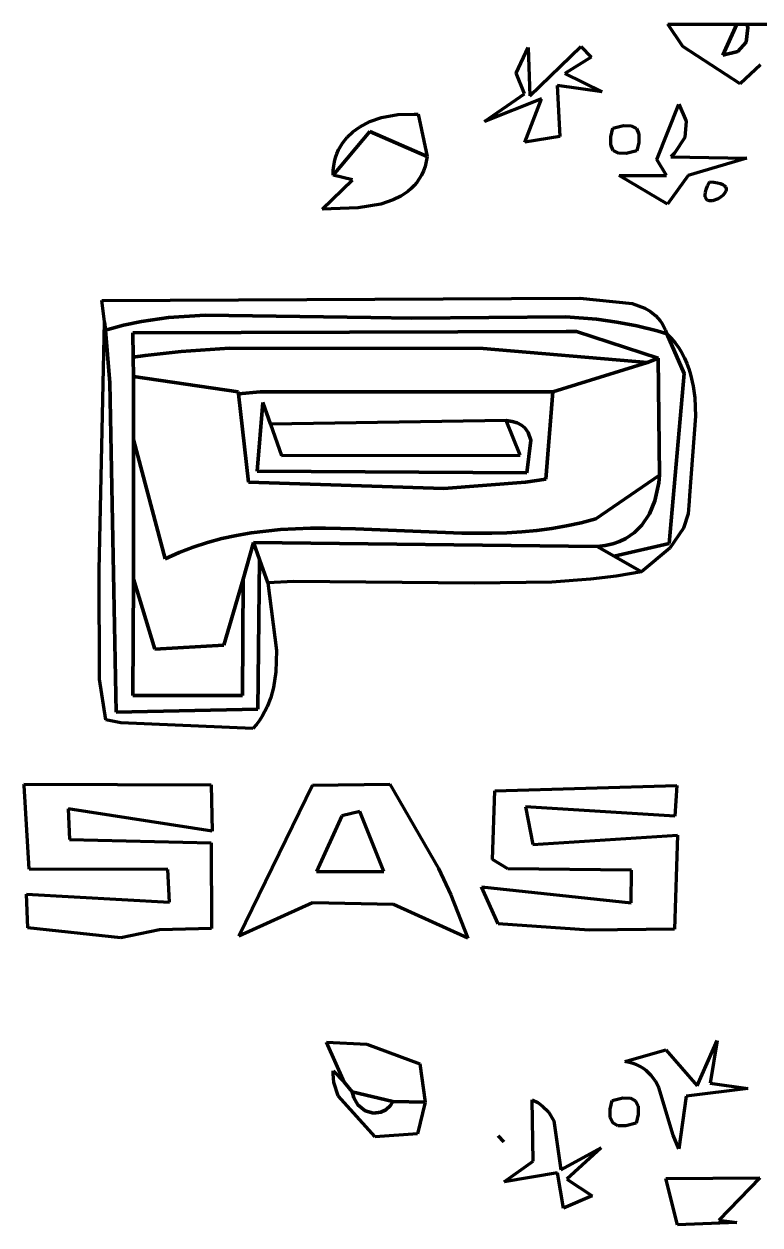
# Model space of a CAD drawing. Header units: millimetres. Extents: x 0.01 to 4, y 0.01 to 1.21.
# Drawn here: x 2.697 to 3.428, y 0.016 to 1.208 of the extents above; entities that cross this region are included whole.
import ezdxf

# ---------------------------------------------------------------- set-up
doc = ezdxf.new("R2010")
doc.units = ezdxf.units.MM
for name, color, linetype, lineweight in [('color#03a0e1ff', 7, 'CONTINUOUS', 100), ('color#0980c5ff', 7, 'CONTINUOUS', 100), ('color#14b2f4ff', 7, 'CONTINUOUS', 100), ('color#2763a3ff', 7, 'CONTINUOUS', 100), ('color#2764b0ff', 7, 'CONTINUOUS', 100), ('color#31bbdaff', 7, 'CONTINUOUS', 100), ('color#53a7b5ff', 7, 'CONTINUOUS', 100), ('color#7dc0d3ff', 7, 'CONTINUOUS', 100), ('color#7e7c94ff', 7, 'CONTINUOUS', 100), ('color#88dfeeff', 7, 'CONTINUOUS', 100), ('color#8bcfc7ff', 7, 'CONTINUOUS', 100), ('color#8e3938ff', 7, 'CONTINUOUS', 100), ('color#9294abff', 7, 'CONTINUOUS', 100), ('color#962d30ff', 7, 'CONTINUOUS', 100), ('color#977375ff', 7, 'CONTINUOUS', 100), ('color#9e3132ff', 7, 'CONTINUOUS', 100), ('color#a23130ff', 7, 'CONTINUOUS', 100), ('color#a33132ff', 7, 'CONTINUOUS', 100), ('color#a36874ff', 7, 'CONTINUOUS', 100), ('color#a56571ff', 7, 'CONTINUOUS', 100), ('color#a7e6f6ff', 7, 'CONTINUOUS', 100), ('color#b78f93ff', 7, 'CONTINUOUS', 100), ('color#b83538ff', 7, 'CONTINUOUS', 100), ('color#c52f3eff', 7, 'CONTINUOUS', 100), ('color#c5a598ff', 7, 'CONTINUOUS', 100), ('color#cecdeaff', 7, 'CONTINUOUS', 100), ('color#cf838dff', 7, 'CONTINUOUS', 100), ('color#fdd9ddff', 7, 'CONTINUOUS', 100)]:
    doc.layers.add(name, color=color, linetype=linetype, lineweight=lineweight)

msp = doc.modelspace()

# ---------------------------------------------------------------- linework, layer by layer
at = {"layer": 'color#03a0e1ff'}
for p, q in [((3.2226, 0.8433), (3.3165, 0.8723)), ((3.3165, 0.8723), (3.327, 0.8767)), ((3.327, 0.8767), (3.3286, 0.7605)), ((2.8061, 0.796), (2.8061, 0.8585)), ((2.8061, 0.8585), (2.91, 0.8433)), ((2.91, 0.8433), (2.9103, 0.8412)), ((2.9103, 0.8412), (2.9204, 0.7536)), ((3.2157, 0.7565), (3.2226, 0.8433)), ((2.8374, 0.6773), (2.8061, 0.796)), ((2.9204, 0.7536), (3.1143, 0.7471)), ((3.1143, 0.7471), (3.1955, 0.7537)), ((3.1955, 0.7537), (3.2157, 0.7565)), ((3.3286, 0.7605), (3.2651, 0.7172)), ((3.2651, 0.7172), (3.2507, 0.7133)), ((2.9375, 0.705), (2.9229, 0.7031)), ((2.9522, 0.7064), (2.9375, 0.705)), ((2.967, 0.7073), (2.9522, 0.7064)), ((2.9819, 0.7078), (2.967, 0.7073)), ((2.9968, 0.7079), (2.9819, 0.7078)), ((3.0267, 0.7073), (2.9968, 0.7079)), ((3.1321, 0.7029), (3.0267, 0.7073)), ((3.177, 0.7034), (3.1621, 0.7029)), ((3.1919, 0.7043), (3.177, 0.7034)), ((3.2067, 0.7057), (3.1919, 0.7043)), ((3.2214, 0.7076), (3.2067, 0.7057)), ((3.2361, 0.7102), (3.2214, 0.7076)), ((3.2507, 0.7133), (3.2361, 0.7102)), ((2.8796, 0.6936), (2.8654, 0.689)), ((2.8939, 0.6975), (2.8796, 0.6936)), ((2.9084, 0.7006), (2.8939, 0.6975)), ((2.9229, 0.7031), (2.9084, 0.7006)), ((3.1621, 0.7029), (3.1321, 0.7029)), ((2.8513, 0.6836), (2.8374, 0.6773)), ((2.8654, 0.689), (2.8513, 0.6836))]:
    msp.add_line(p, q, dxfattribs=at)
at = {"layer": 'color#0980c5ff'}
for p, q in [((2.8061, 0.796), (2.8374, 0.6773)), ((2.8061, 0.6575), (2.8061, 0.796)), ((3.2651, 0.7172), (3.3286, 0.7605)), ((3.3279, 0.7529), (3.3239, 0.735)), ((3.3286, 0.7605), (3.3279, 0.7529)), ((3.3239, 0.735), (3.3184, 0.722)), ((3.2507, 0.7133), (3.2651, 0.7172)), ((3.3184, 0.722), (3.3108, 0.7107)), ((2.9229, 0.7031), (2.9375, 0.705)), ((2.9375, 0.705), (2.9522, 0.7064)), ((2.9522, 0.7064), (2.967, 0.7073)), ((2.967, 0.7073), (2.9819, 0.7078)), ((2.9819, 0.7078), (2.9968, 0.7079)), ((2.9968, 0.7079), (3.0267, 0.7073)), ((3.0267, 0.7073), (3.1321, 0.7029)), ((3.1621, 0.7029), (3.177, 0.7034)), ((3.177, 0.7034), (3.1919, 0.7043)), ((3.1919, 0.7043), (3.2067, 0.7057)), ((3.2067, 0.7057), (3.2214, 0.7076)), ((3.2214, 0.7076), (3.2361, 0.7102)), ((3.2361, 0.7102), (3.2507, 0.7133)), ((3.3036, 0.7035), (3.2952, 0.6977)), ((3.3108, 0.7107), (3.3036, 0.7035)), ((2.8654, 0.689), (2.8796, 0.6936)), ((2.8796, 0.6936), (2.8939, 0.6975)), ((2.8939, 0.6975), (2.9084, 0.7006)), ((2.9084, 0.7006), (2.9229, 0.7031)), ((2.9254, 0.6938), (2.9151, 0.6573)), ((3.2666, 0.6898), (2.9254, 0.6938)), ((3.1321, 0.7029), (3.1621, 0.7029)), ((3.2821, 0.6922), (3.2746, 0.6906)), ((3.2889, 0.6946), (3.2821, 0.6922)), ((3.2952, 0.6977), (3.2889, 0.6946)), ((2.8374, 0.6773), (2.8513, 0.6836)), ((2.8513, 0.6836), (2.8654, 0.689)), ((3.2746, 0.6906), (3.2666, 0.6898)), ((2.8272, 0.5879), (2.8061, 0.6575)), ((2.9151, 0.6573), (2.8959, 0.5917)), ((2.8959, 0.5917), (2.8272, 0.5879))]:
    msp.add_line(p, q, dxfattribs=at)
at = {"layer": 'color#14b2f4ff'}
for p, q in [((2.8176, 0.8793), (2.8534, 0.8833)), ((2.8534, 0.8833), (2.9013, 0.8864)), ((2.9013, 0.8864), (3.1533, 0.8861)), ((3.1533, 0.8861), (3.3165, 0.8723)), ((2.8057, 0.8775), (2.8176, 0.8793)), ((2.8061, 0.8585), (2.8057, 0.8775)), ((3.3165, 0.8723), (3.2226, 0.8433)), ((2.91, 0.8433), (2.8061, 0.8585)), ((2.9103, 0.8412), (2.91, 0.8433)), ((2.9318, 0.8432), (2.9103, 0.8412)), ((3.2226, 0.8433), (2.9318, 0.8432))]:
    msp.add_line(p, q, dxfattribs=at)
at = {"layer": 'color#2763a3ff'}
for p, q in [((2.7719, 0.6663), (2.7773, 0.9126)), ((2.7773, 0.9126), (2.7783, 0.9045)), ((2.7783, 0.9045), (2.7825, 0.8523)), ((3.3359, 0.9009), (3.3402, 0.8964)), ((3.353, 0.8615), (3.3359, 0.9009)), ((3.3402, 0.8964), (3.3441, 0.8917)), ((3.3441, 0.8917), (3.3476, 0.8869)), ((3.3476, 0.8869), (3.3506, 0.8818)), ((3.3506, 0.8818), (3.3533, 0.8767)), ((3.3533, 0.8767), (3.3557, 0.8714)), ((3.3557, 0.8714), (3.3577, 0.8659)), ((3.338, 0.6928), (3.353, 0.8615)), ((3.3577, 0.8659), (3.3594, 0.8604)), ((3.3594, 0.8604), (3.362, 0.849)), ((2.7825, 0.8523), (2.789, 0.5251)), ((3.362, 0.849), (3.3635, 0.8372)), ((3.3635, 0.8372), (3.3643, 0.8191)), ((3.3643, 0.8191), (3.3584, 0.7403)), ((3.3584, 0.7403), (3.3581, 0.7346)), ((3.3581, 0.7346), (3.357, 0.7221)), ((3.357, 0.7221), (3.3523, 0.7078)), ((3.3523, 0.7078), (3.3387, 0.6881)), ((3.2834, 0.6802), (3.338, 0.6928)), ((3.3107, 0.6645), (3.2834, 0.6802)), ((3.3387, 0.6881), (3.3107, 0.6645)), ((2.9295, 0.5283), (2.9311, 0.6767)), ((2.9311, 0.6767), (2.9394, 0.6537)), ((2.7724, 0.5581), (2.7719, 0.6663)), ((2.9394, 0.6537), (2.9482, 0.5863)), ((2.9482, 0.5863), (2.9475, 0.5652)), ((2.9475, 0.5652), (2.9451, 0.5498)), ((2.7787, 0.5175), (2.7724, 0.5581)), ((2.9451, 0.5498), (2.9424, 0.5399)), ((2.9424, 0.5399), (2.9388, 0.5305)), ((2.789, 0.5251), (2.9295, 0.5283)), ((2.9388, 0.5305), (2.934, 0.5214)), ((2.7936, 0.5145), (2.7787, 0.5175)), ((2.9247, 0.5089), (2.7936, 0.5145)), ((2.9281, 0.5129), (2.9247, 0.5089)), ((2.9312, 0.5171), (2.9281, 0.5129)), ((2.934, 0.5214), (2.9312, 0.5171))]:
    msp.add_line(p, q, dxfattribs=at)
at = {"layer": 'color#2764b0ff'}
for p, q in [((2.8055, 0.5417), (2.8061, 0.6575)), ((2.8061, 0.6575), (2.8272, 0.5879)), ((2.8959, 0.5917), (2.9151, 0.6573)), ((2.9151, 0.6573), (2.9144, 0.5419)), ((2.8272, 0.5879), (2.8959, 0.5917)), ((2.9144, 0.5419), (2.8055, 0.5417))]:
    msp.add_line(p, q, dxfattribs=at)
at = {"layer": 'color#31bbdaff'}
for p, q in [((2.8053, 0.9017), (3.2358, 0.9032)), ((2.8057, 0.8775), (2.8053, 0.9017)), ((3.2358, 0.9032), (3.2459, 0.9032)), ((3.2459, 0.9032), (3.327, 0.8767)), ((2.8534, 0.8833), (2.8176, 0.8793)), ((2.9013, 0.8864), (2.8534, 0.8833)), ((3.1533, 0.8861), (2.9013, 0.8864)), ((3.3165, 0.8723), (3.1533, 0.8861)), ((2.8176, 0.8793), (2.8057, 0.8775)), ((3.327, 0.8767), (3.3165, 0.8723))]:
    msp.add_line(p, q, dxfattribs=at)
at = {"layer": 'color#53a7b5ff'}
for p, q in [((2.9289, 0.7644), (2.9344, 0.8325)), ((2.9344, 0.8325), (2.942, 0.8112)), ((2.942, 0.8112), (2.953, 0.78)), ((3.19, 0.7805), (3.1761, 0.8149)), ((3.1761, 0.8149), (3.1821, 0.8139)), ((3.1821, 0.8139), (3.1871, 0.8123)), ((3.1871, 0.8123), (3.1913, 0.8102)), ((3.1913, 0.8102), (3.1946, 0.8076)), ((3.1946, 0.8076), (3.1982, 0.8028)), ((3.1982, 0.8028), (3.2007, 0.7952)), ((3.2007, 0.7952), (3.1968, 0.7629)), ((2.953, 0.78), (3.19, 0.7805)), ((3.1968, 0.7629), (2.9289, 0.7644))]:
    msp.add_line(p, q, dxfattribs=at)
at = {"layer": 'color#7dc0d3ff'}
for p, q in [((2.9254, 0.6938), (3.2666, 0.6898)), ((2.9311, 0.6767), (2.9254, 0.6938)), ((3.2666, 0.6898), (3.2834, 0.6802)), ((3.2834, 0.6802), (3.3107, 0.6645)), ((2.9394, 0.6537), (2.9311, 0.6767)), ((3.26, 0.6573), (3.2217, 0.6544)), ((3.2854, 0.6603), (3.26, 0.6573)), ((3.3107, 0.6645), (3.2854, 0.6603)), ((2.965, 0.655), (2.9394, 0.6537)), ((3.1448, 0.6533), (2.965, 0.655)), ((3.2217, 0.6544), (3.1448, 0.6533))]:
    msp.add_line(p, q, dxfattribs=at)
at = {"layer": 'color#7e7c94ff'}
for p, q in [((3.3368, 1.2083), (3.4052, 1.2083)), ((3.3515, 1.186), (3.3368, 1.2083)), ((3.4052, 1.2083), (3.3913, 1.1773)), ((3.4146, 1.1902), (3.4161, 1.2045)), ((3.4161, 1.2045), (3.4155, 1.2083)), ((3.4155, 1.2083), (3.4474, 1.2083)), ((3.4086, 1.149), (3.3515, 1.186)), ((3.3913, 1.1773), (3.4064, 1.1811)), ((3.4064, 1.1811), (3.4146, 1.1902)), ((3.4289, 1.1678), (3.4086, 1.149))]:
    msp.add_line(p, q, dxfattribs=at)
at = {"layer": 'color#88dfeeff'}
for p, q in [((2.9103, 0.8412), (2.9318, 0.8432)), ((2.9204, 0.7536), (2.9103, 0.8412)), ((2.9318, 0.8432), (3.2226, 0.8433)), ((3.2226, 0.8433), (3.2157, 0.7565)), ((2.9344, 0.8325), (2.9289, 0.7644)), ((2.942, 0.8112), (2.9344, 0.8325)), ((3.1761, 0.8149), (2.942, 0.8112)), ((3.1821, 0.8139), (3.1761, 0.8149)), ((3.1871, 0.8123), (3.1821, 0.8139)), ((3.1913, 0.8102), (3.1871, 0.8123)), ((3.1946, 0.8076), (3.1913, 0.8102)), ((3.1982, 0.8028), (3.1946, 0.8076)), ((3.2007, 0.7952), (3.1982, 0.8028)), ((3.1968, 0.7629), (3.2007, 0.7952)), ((2.9289, 0.7644), (3.1968, 0.7629)), ((3.1143, 0.7471), (2.9204, 0.7536)), ((3.1955, 0.7537), (3.1143, 0.7471)), ((3.2157, 0.7565), (3.1955, 0.7537))]:
    msp.add_line(p, q, dxfattribs=at)
at = {"layer": 'color#8bcfc7ff'}
for p, q in [((2.7746, 0.9339), (3.2493, 0.9363)), ((2.7773, 0.9126), (2.7746, 0.9339)), ((3.2493, 0.9363), (3.3013, 0.931)), ((3.3013, 0.931), (3.314, 0.9263)), ((2.8773, 0.9194), (2.841, 0.917)), ((3.0418, 0.917), (2.8773, 0.9194)), ((3.314, 0.9263), (3.3196, 0.9229)), ((3.3196, 0.9229), (3.3247, 0.9188)), ((3.3247, 0.9188), (3.3292, 0.9138)), ((2.7783, 0.9045), (2.7773, 0.9126)), ((2.7961, 0.9093), (2.7783, 0.9045)), ((2.814, 0.9131), (2.7961, 0.9093)), ((2.841, 0.917), (2.814, 0.9131)), ((3.0825, 0.9165), (3.0418, 0.917)), ((3.2356, 0.9178), (3.0825, 0.9165)), ((3.266, 0.9153), (3.2356, 0.9178)), ((3.2861, 0.9125), (3.266, 0.9153)), ((3.3061, 0.9087), (3.2861, 0.9125)), ((3.326, 0.9038), (3.3061, 0.9087)), ((3.3292, 0.9138), (3.3312, 0.911)), ((3.3312, 0.911), (3.3329, 0.9079)), ((3.3329, 0.9079), (3.3345, 0.9045)), ((3.3359, 0.9009), (3.326, 0.9038)), ((3.3345, 0.9045), (3.3359, 0.9009))]:
    msp.add_line(p, q, dxfattribs=at)
at = {"layer": 'color#8e3938ff'}
for p, q in [((3.1627, 0.3789), (3.165, 0.4472)), ((3.165, 0.4472), (3.3456, 0.4523)), ((3.3456, 0.4523), (3.3438, 0.4221)), ((3.3438, 0.4221), (3.1955, 0.4314)), ((3.1955, 0.4314), (3.2027, 0.394)), ((3.2027, 0.394), (3.3465, 0.4031)), ((3.3465, 0.4031), (3.3433, 0.3098)), ((3.1777, 0.3696), (3.1627, 0.3789)), ((3.3007, 0.3685), (3.1777, 0.3696)), ((3.3004, 0.3359), (3.3007, 0.3685)), ((3.1682, 0.315), (3.1517, 0.352)), ((3.1517, 0.352), (3.3004, 0.3359)), ((3.2586, 0.3087), (3.1682, 0.315)), ((3.3433, 0.3098), (3.2586, 0.3087))]:
    msp.add_line(p, q, dxfattribs=at)
at = {"layer": 'color#9294abff'}
for p, q in [((3.3347, 0.0624), (3.428, 0.0631)), ((3.3462, 0.0162), (3.3347, 0.0624)), ((3.428, 0.0631), (3.3874, 0.0209)), ((3.4053, 0.0185), (3.3462, 0.0162)), ((3.3874, 0.0209), (3.4053, 0.0185))]:
    msp.add_line(p, q, dxfattribs=at)
at = {"layer": 'color#962d30ff'}
for p, q in [((3.1861, 1.1596), (3.1982, 1.1851)), ((3.1982, 1.1851), (3.1998, 1.1369)), ((3.1998, 1.1369), (3.2504, 1.1861)), ((3.2504, 1.1861), (3.2605, 1.1753)), ((3.2605, 1.1753), (3.2345, 1.1592)), ((3.1943, 1.1391), (3.1861, 1.1596)), ((3.2345, 1.1592), (3.2717, 1.1409)), ((3.2717, 1.1409), (3.2268, 1.1472)), ((3.2268, 1.1472), (3.2296, 1.0968)), ((3.1547, 1.1115), (3.1943, 1.1391)), ((3.2113, 1.1342), (3.1547, 1.1115)), ((3.1948, 1.0909), (3.2113, 1.1342)), ((3.2296, 1.0968), (3.1948, 1.0909)), ((3.366, 0.1543), (3.3859, 0.1993)), ((3.3859, 0.1993), (3.3789, 0.1569)), ((3.294, 0.1784), (3.3348, 0.1899)), ((3.3348, 0.1899), (3.366, 0.1543)), ((3.2983, 0.1776), (3.294, 0.1784)), ((3.3023, 0.1765), (3.2983, 0.1776)), ((3.306, 0.1751), (3.3023, 0.1765)), ((3.3094, 0.1734), (3.306, 0.1751)), ((3.3125, 0.1715), (3.3094, 0.1734)), ((3.3153, 0.1694), (3.3125, 0.1715)), ((3.3203, 0.1645), (3.3153, 0.1694)), ((3.3244, 0.1588), (3.3203, 0.1645)), ((3.3278, 0.1525), (3.3244, 0.1588)), ((3.3789, 0.1569), (3.4161, 0.1515)), ((3.3421, 0.1052), (3.3278, 0.1525)), ((3.3551, 0.1439), (3.3476, 0.0918)), ((3.4161, 0.1515), (3.3551, 0.1439)), ((3.203, 0.0794), (3.202, 0.1405)), ((3.202, 0.1405), (3.2076, 0.1376)), ((3.2076, 0.1376), (3.2124, 0.1342)), ((3.2124, 0.1342), (3.2182, 0.1284)), ((3.2182, 0.1284), (3.2237, 0.1195)), ((3.2237, 0.1195), (3.2305, 0.0708)), ((3.3476, 0.0918), (3.3421, 0.1052)), ((3.2305, 0.0708), (3.2706, 0.0928)), ((3.2706, 0.0928), (3.2364, 0.0618)), ((3.1743, 0.0589), (3.203, 0.0794)), ((3.2271, 0.068), (3.1743, 0.0589)), ((3.2331, 0.0328), (3.2271, 0.068)), ((3.2364, 0.0618), (3.2617, 0.045)), ((3.2617, 0.045), (3.2331, 0.0328))]:
    msp.add_line(p, q, dxfattribs=at)
at = {"layer": 'color#977375ff'}
for p, q in [((3.1684, 0.1047), (3.1738, 0.0986)), ((3.1738, 0.0986), (3.1684, 0.1047))]:
    msp.add_line(p, q, dxfattribs=at)
at = {"layer": 'color#9e3132ff'}
for p, q in [((3.3258, 1.0738), (3.3477, 1.1288)), ((3.3477, 1.1288), (3.355, 1.1119)), ((3.355, 1.1119), (3.3536, 1.0956)), ((3.3536, 1.0956), (3.3433, 1.08)), ((3.3355, 1.058), (3.3258, 1.0738)), ((3.3433, 1.08), (3.3398, 1.0766)), ((3.3398, 1.0766), (3.4153, 1.0751)), ((3.4153, 1.0751), (3.3571, 1.0581)), ((3.3363, 1.0296), (3.2883, 1.0581)), ((3.2883, 1.0581), (3.3355, 1.058)), ((3.3571, 1.0581), (3.3363, 1.0296))]:
    msp.add_line(p, q, dxfattribs=at)
at = {"layer": 'color#a23130ff'}
for p, q in [((2.9837, 0.4526), (3.0606, 0.4537)), ((3.0606, 0.4537), (3.1091, 0.3699)), ((2.9106, 0.3028), (2.9837, 0.4526)), ((3.013, 0.4224), (2.9879, 0.3671)), ((3.0308, 0.4267), (3.013, 0.4224)), ((3.0548, 0.3672), (3.0308, 0.4267)), ((3.1091, 0.3699), (3.1213, 0.3439)), ((2.9879, 0.3671), (3.0548, 0.3672)), ((2.9839, 0.3358), (2.9106, 0.3028)), ((3.0643, 0.3344), (2.9839, 0.3358)), ((3.1382, 0.3008), (3.0643, 0.3344)), ((3.1213, 0.3439), (3.1382, 0.3008))]:
    msp.add_line(p, q, dxfattribs=at)
at = {"layer": 'color#a33132ff'}
for p, q in [((2.6973, 0.4538), (2.8832, 0.4532)), ((2.6975, 0.4523), (2.6973, 0.4538)), ((2.8832, 0.4532), (2.8841, 0.4071)), ((2.7023, 0.3693), (2.6975, 0.4523)), ((2.8841, 0.4071), (2.7413, 0.4294)), ((2.7413, 0.4294), (2.7426, 0.3989)), ((2.7426, 0.3989), (2.8833, 0.3954)), ((2.8833, 0.3954), (2.8836, 0.3104)), ((2.8402, 0.369), (2.7023, 0.3693)), ((2.8418, 0.3365), (2.8402, 0.369)), ((2.7012, 0.3113), (2.6999, 0.3447)), ((2.6999, 0.3447), (2.8418, 0.3365)), ((2.7934, 0.3011), (2.7012, 0.3113)), ((2.8836, 0.3104), (2.8319, 0.309)), ((2.8319, 0.309), (2.7934, 0.3011))]:
    msp.add_line(p, q, dxfattribs=at)
at = {"layer": 'color#a36874ff'}
for p, q in [((3.2796, 0.1311), (3.2815, 0.1396)), ((3.2815, 0.1396), (3.2919, 0.1423)), ((3.2919, 0.1423), (3.2997, 0.1422)), ((3.2997, 0.1422), (3.3048, 0.1395)), ((3.3048, 0.1395), (3.3074, 0.134)), ((3.3074, 0.134), (3.3072, 0.1257)), ((3.2795, 0.1229), (3.2796, 0.1311)), ((3.282, 0.1174), (3.2795, 0.1229)), ((3.3072, 0.1257), (3.3053, 0.1172)), ((3.2872, 0.1146), (3.282, 0.1174)), ((3.2949, 0.1145), (3.2872, 0.1146)), ((3.3053, 0.1172), (3.2949, 0.1145))]:
    msp.add_line(p, q, dxfattribs=at)
at = {"layer": 'color#a56571ff'}
for p, q in [((3.2802, 1.0965), (3.2822, 1.1049)), ((3.2822, 1.1049), (3.2927, 1.1075)), ((3.2927, 1.1075), (3.3004, 1.1073)), ((3.3004, 1.1073), (3.3056, 1.1045)), ((3.3056, 1.1045), (3.3081, 1.099)), ((3.3081, 1.099), (3.308, 1.0908)), ((3.28, 1.0883), (3.2802, 1.0965)), ((3.2825, 1.0828), (3.28, 1.0883)), ((3.308, 1.0908), (3.306, 1.0823)), ((3.2877, 1.08), (3.2825, 1.0828)), ((3.2955, 1.0798), (3.2877, 1.08)), ((3.306, 1.0823), (3.2955, 1.0798))]:
    msp.add_line(p, q, dxfattribs=at)
at = {"layer": 'color#a7e6f6ff'}
for p, q in [((2.841, 0.917), (2.8773, 0.9194)), ((2.8773, 0.9194), (3.0418, 0.917)), ((2.7783, 0.9045), (2.7961, 0.9093)), ((2.7961, 0.9093), (2.814, 0.9131)), ((2.814, 0.9131), (2.841, 0.917)), ((3.0418, 0.917), (3.0825, 0.9165)), ((3.0825, 0.9165), (3.2356, 0.9178)), ((3.2356, 0.9178), (3.266, 0.9153)), ((3.266, 0.9153), (3.2861, 0.9125)), ((3.2861, 0.9125), (3.3061, 0.9087)), ((3.3061, 0.9087), (3.326, 0.9038)), ((2.7825, 0.8523), (2.7783, 0.9045)), ((3.2358, 0.9032), (2.8053, 0.9017)), ((2.8053, 0.9017), (2.8057, 0.8775)), ((3.2459, 0.9032), (3.2358, 0.9032)), ((3.327, 0.8767), (3.2459, 0.9032)), ((3.326, 0.9038), (3.3359, 0.9009)), ((3.3359, 0.9009), (3.353, 0.8615)), ((2.8057, 0.8775), (2.8061, 0.8585)), ((3.3286, 0.7605), (3.327, 0.8767)), ((2.8061, 0.8585), (2.8061, 0.796)), ((3.353, 0.8615), (3.338, 0.6928)), ((2.789, 0.5251), (2.7825, 0.8523)), ((2.8061, 0.796), (2.8061, 0.6575)), ((3.3239, 0.735), (3.3279, 0.7529)), ((3.3279, 0.7529), (3.3286, 0.7605)), ((3.3184, 0.722), (3.3239, 0.735)), ((3.3108, 0.7107), (3.3184, 0.722)), ((3.2952, 0.6977), (3.3036, 0.7035)), ((3.3036, 0.7035), (3.3108, 0.7107)), ((2.9151, 0.6573), (2.9254, 0.6938)), ((2.9254, 0.6938), (2.9311, 0.6767)), ((3.2746, 0.6906), (3.2821, 0.6922)), ((3.2821, 0.6922), (3.2889, 0.6946)), ((3.338, 0.6928), (3.2834, 0.6802)), ((3.2889, 0.6946), (3.2952, 0.6977)), ((3.2666, 0.6898), (3.2746, 0.6906)), ((3.2834, 0.6802), (3.2666, 0.6898)), ((2.9311, 0.6767), (2.9295, 0.5283)), ((2.8061, 0.6575), (2.8055, 0.5417)), ((2.9144, 0.5419), (2.9151, 0.6573)), ((2.8055, 0.5417), (2.9144, 0.5419)), ((2.9295, 0.5283), (2.789, 0.5251))]:
    msp.add_line(p, q, dxfattribs=at)
at = {"layer": 'color#b78f93ff'}
for p, q in [((3.3761, 1.0477), (3.378, 1.0517)), ((3.378, 1.0517), (3.3825, 1.0513)), ((3.3825, 1.0513), (3.3861, 1.0507)), ((3.3861, 1.0507), (3.389, 1.0499)), ((3.389, 1.0499), (3.3913, 1.0489)), ((3.3737, 1.0388), (3.374, 1.0413)), ((3.3739, 1.0369), (3.3737, 1.0388)), ((3.374, 1.0413), (3.3748, 1.0442)), ((3.3748, 1.0442), (3.3761, 1.0477)), ((3.3915, 1.0382), (3.3866, 1.0348)), ((3.3913, 1.0489), (3.393, 1.0478)), ((3.3937, 1.041), (3.3915, 1.0382)), ((3.393, 1.0478), (3.394, 1.0466)), ((3.3944, 1.0424), (3.3937, 1.041)), ((3.394, 1.0466), (3.3946, 1.0452)), ((3.3947, 1.0438), (3.3944, 1.0424)), ((3.3946, 1.0452), (3.3947, 1.0438)), ((3.3744, 1.0353), (3.3739, 1.0369)), ((3.3753, 1.0341), (3.3744, 1.0353)), ((3.3764, 1.0333), (3.3753, 1.0341)), ((3.3778, 1.0329), (3.3764, 1.0333)), ((3.3794, 1.0328), (3.3778, 1.0329)), ((3.3811, 1.0329), (3.3794, 1.0328)), ((3.3866, 1.0348), (3.3811, 1.0329))]:
    msp.add_line(p, q, dxfattribs=at)
at = {"layer": 'color#b83538ff'}
for p, q in [((3.0044, 0.1663), (3.0045, 0.1693)), ((3.0045, 0.1693), (3.0155, 0.1576)), ((3.0052, 0.1576), (3.0044, 0.1663)), ((3.0093, 0.1445), (3.0052, 0.1576)), ((3.0155, 0.1576), (3.0234, 0.1485)), ((3.046, 0.1037), (3.0093, 0.1445)), ((3.0234, 0.1485), (3.0249, 0.1423)), ((3.0249, 0.1423), (3.0288, 0.1354)), ((3.0288, 0.1354), (3.036, 0.1295)), ((3.0567, 0.1305), (3.0612, 0.1347)), ((3.0612, 0.1347), (3.0637, 0.1386)), ((3.0637, 0.1386), (3.0958, 0.1381)), ((3.0958, 0.1381), (3.0881, 0.1066)), ((3.036, 0.1295), (3.0446, 0.127)), ((3.0446, 0.127), (3.0517, 0.128)), ((3.0517, 0.128), (3.0567, 0.1305)), ((3.0881, 0.1066), (3.046, 0.1037))]:
    msp.add_line(p, q, dxfattribs=at)
at = {"layer": 'color#c52f3eff'}
for p, q in [((3.0304, 1.106), (3.0409, 1.1115)), ((3.0409, 1.1115), (3.0524, 1.1155)), ((3.0524, 1.1155), (3.0685, 1.1185)), ((3.0685, 1.1185), (3.0849, 1.119)), ((3.0849, 1.119), (3.0889, 1.1187)), ((3.0889, 1.1187), (3.0978, 1.0768)), ((3.0409, 1.1018), (3.0044, 1.0582)), ((3.0184, 1.0961), (3.024, 1.1014)), ((3.024, 1.1014), (3.0304, 1.106)), ((3.0978, 1.0768), (3.0409, 1.1018)), ((3.0097, 1.0833), (3.0136, 1.09)), ((3.0136, 1.09), (3.0184, 1.0961)), ((3.0057, 1.0716), (3.0067, 1.0757)), ((3.0067, 1.0757), (3.0081, 1.0796)), ((3.0081, 1.0796), (3.0097, 1.0833)), ((3.0044, 1.0582), (3.0045, 1.0629)), ((3.0045, 1.0629), (3.0049, 1.0674)), ((3.0049, 1.0674), (3.0057, 1.0716))]:
    msp.add_line(p, q, dxfattribs=at)
at = {"layer": 'color#c5a598ff'}
for p, q in [((3.0044, 1.0582), (3.0409, 1.1018)), ((3.0409, 1.1018), (3.0978, 1.0768)), ((3.0978, 1.0768), (3.0969, 1.0717)), ((3.094, 1.0625), (3.0921, 1.0584)), ((3.0956, 1.0669), (3.094, 1.0625)), ((3.0969, 1.0717), (3.0956, 1.0669)), ((2.9933, 1.0245), (3.0235, 1.0537)), ((3.0235, 1.0537), (3.0044, 1.0582)), ((3.0874, 1.0511), (3.0847, 1.0479)), ((3.0899, 1.0546), (3.0874, 1.0511)), ((3.0921, 1.0584), (3.0899, 1.0546)), ((3.0717, 1.0376), (3.064, 1.0338)), ((3.0786, 1.0422), (3.0717, 1.0376)), ((3.0818, 1.0449), (3.0786, 1.0422)), ((3.0847, 1.0479), (3.0818, 1.0449)), ((3.0291, 1.0257), (2.9933, 1.0245)), ((3.0516, 1.0296), (3.0291, 1.0257)), ((3.064, 1.0338), (3.0516, 1.0296))]:
    msp.add_line(p, q, dxfattribs=at)
at = {"layer": 'color#cecdeaff'}
for p, q in [((3.3913, 1.1773), (3.4052, 1.2083)), ((3.4052, 1.2083), (3.4155, 1.2083)), ((3.4161, 1.2045), (3.4146, 1.1902)), ((3.4155, 1.2083), (3.4161, 1.2045)), ((3.4064, 1.1811), (3.3913, 1.1773)), ((3.4146, 1.1902), (3.4064, 1.1811))]:
    msp.add_line(p, q, dxfattribs=at)
at = {"layer": 'color#cf838dff'}
for p, q in [((2.9978, 0.1978), (3.0377, 0.1958)), ((3.0155, 0.1576), (2.9978, 0.1978)), ((3.0377, 0.1958), (3.0906, 0.1761)), ((3.0906, 0.1761), (3.0958, 0.1381)), ((3.0234, 0.1485), (3.0155, 0.1576)), ((3.0637, 0.1386), (3.0234, 0.1485)), ((3.0958, 0.1381), (3.0637, 0.1386))]:
    msp.add_line(p, q, dxfattribs=at)
at = {"layer": 'color#fdd9ddff'}
for p, q in [((3.0234, 0.1485), (3.0637, 0.1386)), ((3.0249, 0.1423), (3.0234, 0.1485)), ((3.0288, 0.1354), (3.0249, 0.1423)), ((3.036, 0.1295), (3.0288, 0.1354)), ((3.0612, 0.1347), (3.0567, 0.1305)), ((3.0637, 0.1386), (3.0612, 0.1347)), ((3.0446, 0.127), (3.036, 0.1295)), ((3.0517, 0.128), (3.0446, 0.127)), ((3.0567, 0.1305), (3.0517, 0.128))]:
    msp.add_line(p, q, dxfattribs=at)

doc.saveas('drawing.dxf')
